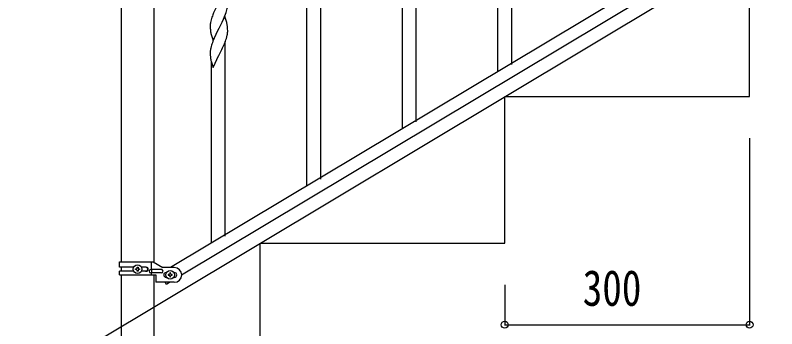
# Model space of a CAD drawing. Units: millimetres, scale not verified. Extents: x -4015 to 4015, y -2862 to 2860.
# Drawn here: x -1819 to -886, y -1915 to -1530 of the extents above; entities that cross this region are included whole.
import ezdxf
from ezdxf.enums import TextEntityAlignment as Align

# ---------------------------------------------------------------- set-up
doc = ezdxf.new("R2010")
doc.units = ezdxf.units.MM
doc.header["$LTSCALE"] = 10
doc.layers.add('0-3_YKK_A1', color=4, linetype='Continuous')
doc.layers.add('0-4_YKK_D', color=6, linetype='Continuous')
doc.styles.add('ＭＳ ゴシック', font='')
doc.styles.get('ＭＳ ゴシック').set_extended_font_data('MS Gothic')

msp = doc.modelspace()

# ---------------------------------------------------------------- linework, layer by layer
at = {"layer": '0-3_YKK_A1'}
for p, q in [((-1689.42, -1059.9), (-1689.42, -1832.77)), ((-1648.92, -1833.56), (-1648.92, -1059.9)), ((-1210.67, -1590.66), (-1210.67, -1351.65)), ((-823.17, -1356.49), (-1628.75, -1839.77)), ((-809.6, -1365.84), (-1615.18, -1849.12)), ((-1227.67, -1599.16), (-1227.67, -1376.86)), ((-1327.67, -1660.85), (-1327.67, -1421.84)), ((-1819.17, -1989.9), (-919.17, -1449.9)), ((-1344.67, -1669.35), (-1344.67, -1447.05)), ((-1444.67, -1731.04), (-1444.67, -1492.03)), ((-1461.67, -1739.54), (-1461.67, -1517.24)), ((-1561.67, -1801.23), (-1561.67, -1562.22)), ((-1578.67, -1809.73), (-1578.67, -1587.43)), ((-1519.17, -1989.9), (-1519.17, -1809.9)), ((-1691.17, -1832.77), (-1650.3, -1832.77)), ((-1691.17, -1839.27), (-1691.17, -1832.77)), ((-1652.2, -1842.27), (-1652.2, -1832.77)), ((-1650.3, -1832.77), (-1638.17, -1839.77)), ((-1673.85, -1839.27), (-1691.17, -1839.27)), ((-1691.17, -1848.77), (-1691.17, -1844.27)), ((-1673.85, -1844.27), (-1691.17, -1844.27)), ((-1689.42, -1839.27), (-1689.42, -1844.27)), ((-1670.61, -1842.25), (-1671.57, -1842.25)), ((-1667.73, -1841.29), (-1666.77, -1841.29)), ((-1658.58, -1839.27), (-1664.5, -1839.27)), ((-1658.58, -1844.27), (-1664.5, -1844.27)), ((-1639.97, -1842.27), (-1653.05, -1842.27)), ((-1639.97, -1846.27), (-1653.05, -1846.27)), ((-1652.2, -1848.77), (-1652.2, -1846.27)), ((-1651.65, -1846.27), (-1651.65, -1842.27)), ((-1624.17, -1839.77), (-1638.17, -1839.77)), ((-1634.17, -1845.77), (-1633.54, -1845.77)), ((-1624.8, -1845.77), (-1624.17, -1845.77)), ((-1691.17, -1848.77), (-1646.67, -1848.77)), ((-1689.42, -1848.77), (-1689.42, -1989.9)), ((-1648.92, -1989.9), (-1648.92, -1848.77)), ((-1646.67, -1848.77), (-1646.67, -1857.77)), ((-1634.17, -1851.77), (-1633.54, -1851.77)), ((-1630.61, -1848.29), (-1631.57, -1848.29)), ((-1627.73, -1849.25), (-1626.77, -1849.25)), ((-1624.8, -1851.77), (-1624.17, -1851.77)), ((-1624.17, -1857.77), (-1646.67, -1857.77)), ((-1633.89, -1860.35), (-1635.44, -1857.77)), ((-1629.6, -1857.77), (-1633.89, -1860.35))]:
    msp.add_line(p, q, dxfattribs=at)
for points in [[(-1519.17, -1809.9), (-1219.17, -1809.9), (-1219.17, -1629.9), (-919.17, -1629.9), (-919.17, -1449.9), (-619.17, -1449.9)], [(-1562.27, -1498.55), (-1569.5, -1513.41), (-1569.66, -1513.74), (-1572.66, -1519.72), (-1573.77, -1522.05), (-1574.89, -1524.48), (-1575.97, -1526.98), (-1577, -1529.51), (-1577.57, -1531.03)], [(-1579.45, -1551.59), (-1579.24, -1552.53), (-1578.92, -1553.74), (-1578.56, -1555), (-1576.72, -1561.14), (-1569.5, -1546.28), (-1569.33, -1545.95), (-1567.61, -1542.57), (-1565.66, -1538.58), (-1564.99, -1537.16), (-1563.88, -1534.72), (-1562.6, -1531.7), (-1561.42, -1528.66), (-1560.71, -1526.65), (-1560.24, -1525.17), (-1559.69, -1523.23), (-1559.36, -1521.81), (-1559.09, -1520.45), (-1558.9, -1519.13)], [(-1578.6, -1534.03), (-1579.04, -1535.5), (-1579.53, -1537.41), (-1579.82, -1538.8), (-1580.04, -1540.13)], [(-1562.27, -1531.42), (-1569.5, -1546.28), (-1569.84, -1546.95), (-1573.11, -1553.51), (-1574.22, -1555.88), (-1575.33, -1558.34), (-1576.8, -1561.87), (-1577.57, -1563.9)], [(-1559.54, -1540.96), (-1559.76, -1540.02), (-1560.01, -1539.07), (-1562.27, -1531.42)], [(-1580.17, -1541.41), (-1580.21, -1542.22), (-1580.22, -1542.62), (-1580.2, -1544.48), (-1580.17, -1545.49), (-1580.12, -1546.43), (-1580.04, -1547.59)], [(-1558.8, -1550.74), (-1558.78, -1549.94), (-1558.78, -1548.8), (-1558.83, -1547.07), (-1558.89, -1545.83), (-1559, -1544.42)], [(-1579.45, -1584.46), (-1579.24, -1585.4), (-1578.99, -1586.36), (-1576.72, -1594.01), (-1569.5, -1579.15), (-1569.33, -1578.82), (-1567.61, -1575.43), (-1565.89, -1571.92), (-1564.99, -1570.03), (-1563.88, -1567.59), (-1562.81, -1565.08), (-1561.61, -1562.04), (-1560.88, -1560.02), (-1560.39, -1558.53), (-1559.82, -1556.57), (-1559.36, -1554.68), (-1559.09, -1553.31), (-1558.9, -1552)], [(-1578.6, -1566.9), (-1579.04, -1568.37), (-1579.53, -1570.28), (-1579.82, -1571.67), (-1580.04, -1573)], [(-1580.17, -1574.27), (-1580.21, -1575.09), (-1580.22, -1575.48), (-1580.2, -1577.34), (-1580.17, -1578.35), (-1580.12, -1579.3), (-1580.04, -1580.46)], [(-1671.57, -1842.25), (-1671.57, -1841.29), (-1670.61, -1841.29)], [(-1669.65, -1840.33), (-1669.65, -1839.37), (-1668.69, -1839.37), (-1668.69, -1840.33)], [(-1668.69, -1843.21), (-1668.69, -1844.17), (-1669.65, -1844.17), (-1669.65, -1843.21)], [(-1666.77, -1841.29), (-1666.77, -1842.25), (-1667.73, -1842.25)], [(-1628.69, -1847.33), (-1628.69, -1846.37), (-1629.65, -1846.37), (-1629.65, -1847.33)], [(-1631.57, -1848.29), (-1631.57, -1849.25), (-1630.61, -1849.25)], [(-1629.65, -1850.21), (-1629.65, -1851.17), (-1628.69, -1851.17), (-1628.69, -1850.21)], [(-1626.77, -1849.25), (-1626.77, -1848.29), (-1627.73, -1848.29)]]:
    msp.add_lwpolyline(points, dxfattribs=at)
for centre in [(-1669.17, -1841.77), (-1629.17, -1848.77)]:
    msp.add_circle(centre, 5.3, dxfattribs=at)
for centre, radius, start, end in [((-1502.93, -1558.28), 79.46, 159.94312, 162.23488), ((-1548.18, -1544.02), 32.09, 173.04137, 175.33313), ((-1540.2, -1544.14), 39.99, 184.955, 187.24675), ((-1519.41, -1539.89), 61.18, 188.73798, 191.02974), ((-1601.03, -1549.67), 42.39, 9.56096, 11.85272), ((-1603.8, -1549.27), 45.06, 6.18616, 8.47791), ((-1590.21, -1548.75), 31.48, 354.06969, 356.36145), ((-1502.96, -1591.15), 79.44, 159.93728, 162.22903), ((-1548.22, -1576.89), 32.06, 173.03459, 175.32634), ((-1540.16, -1577.01), 40.03, 184.94929, 187.24105), ((-1519.38, -1572.76), 61.2, 188.73397, 191.02572), ((-1670.61, -1840.33), 0.96, 270, 0), ((-1670.61, -1843.21), 0.96, 0, 90), ((-1667.73, -1840.33), 0.96, 180, 270), ((-1667.73, -1843.21), 0.96, 90, 180), ((-1659.33, -1841.77), 2.5, 270, 90), ((-1658.58, -1841.77), 2.5, 270, 90), ((-1653.05, -1844.27), 2, 90, 270), ((-1639.97, -1844.27), 2, 270, 90), ((-1634.17, -1848.77), 3, 90, 270), ((-1630.61, -1847.33), 0.96, 270, 0), ((-1627.73, -1847.33), 0.96, 180, 270), ((-1624.17, -1848.77), 9, 270, 90), ((-1624.17, -1848.77), 3, 270, 90), ((-1630.61, -1850.21), 0.96, 0, 90), ((-1627.73, -1850.21), 0.96, 90, 180)]:
    msp.add_arc(centre, radius, start, end, dxfattribs=at)
at = {"layer": '0-4_YKK_D'}
for p, q in [((-919.17, -1680.9), (-919.17, -1910.9)), ((-1219.17, -1860.9), (-1219.17, -1910.9)), ((-1219.17, -1909.9), (-919.17, -1909.9))]:
    msp.add_line(p, q, dxfattribs=at)
for centre in [(-1219.17, -1909.9), (-919.17, -1909.9)]:
    msp.add_circle(centre, 4.25, dxfattribs=at)

# ---------------------------------------------------------------- texts
at = {"layer": '0-4_YKK_D', "style": 'ＭＳ ゴシック', "width": 0.8}
msp.add_text('300', height=43.99, dxfattribs=at).set_placement((-1123.57, -1899.9), align=Align.BOTTOM_LEFT)

doc.saveas('drawing.dxf')
